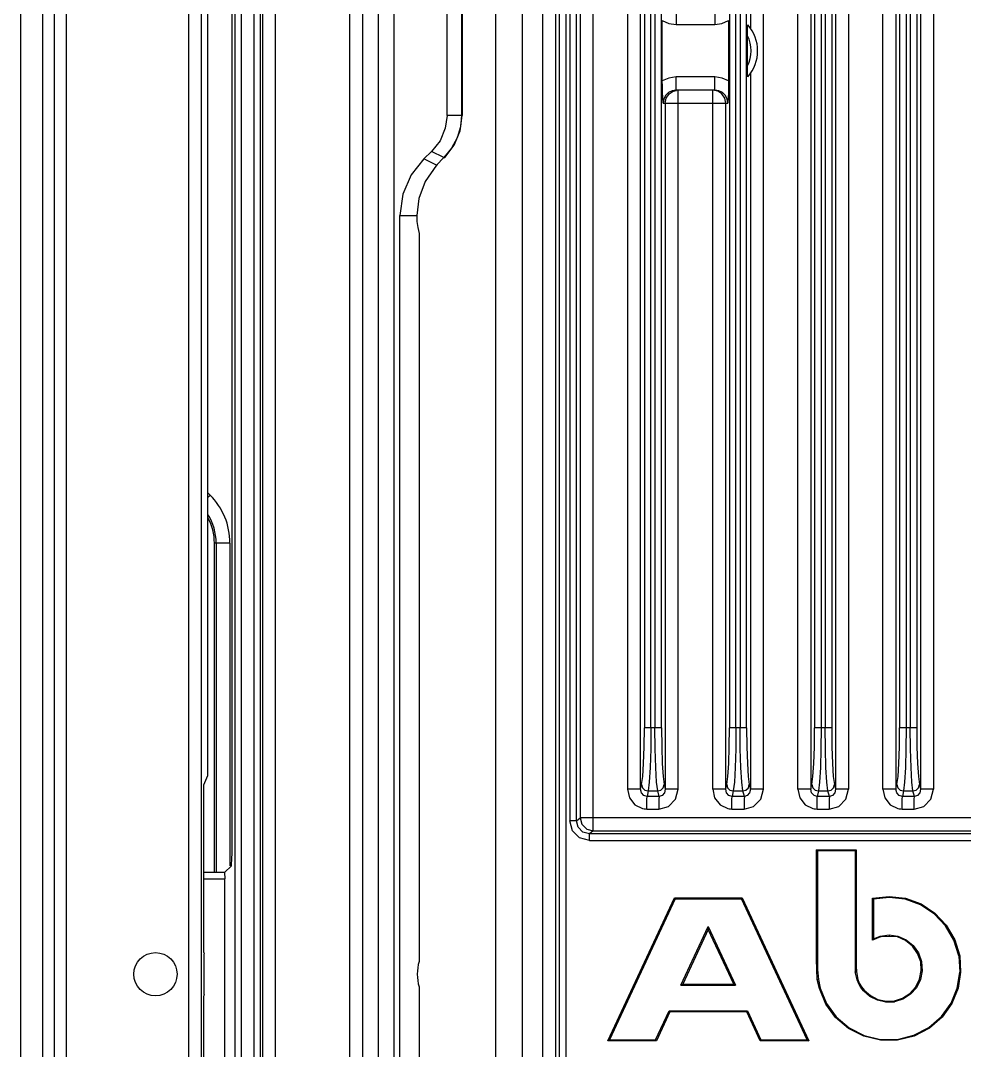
# Model space of a CAD drawing. Header units: millimetres. Extents: x -3132 to 28633, y 682 to 5849.
# Drawn here: x 23736.6 to 23808.7, y 2579.9 to 2658.5 of the extents above; entities that cross this region are included whole.
import ezdxf

# ---------------------------------------------------------------- set-up
doc = ezdxf.new("R2010")
doc.units = ezdxf.units.MM

# ---------------------------------------------------------------- blocks, each defined once
blk = doc.blocks.new('rtjg')
at = {"linetype": 'Continuous'}
for p, q in [((18416.756, 2753.423), (18416.756, 1774.196)), ((18415.089, 2752.423), (18415.089, 1775.196)), ((18417.672, 1775.238), (18417.672, 2752.381)), ((18442.395, 2659.793), (18442.395, 1966.322)), ((18443.62, 1965.237), (18443.62, 2659.793)), ((18451.389, 1961.973), (18451.389, 2565.627)), ((18447.663, 2329.381), (18447.663, 2560.465)), ((18448.767, 2560.465), (18448.767, 2329.381)), ((18448.817, 2560.465), (18448.817, 2329.381)), ((18461.454, 2552.7), (18461.454, 2277.943)), ((18462.447, 2277.943), (18462.447, 2552.7)), ((18471.824, 2277.943), (18471.824, 2552.718)), ((18474.454, 2277.943), (18474.454, 2552.7)), ((18475.447, 2552.7), (18475.447, 2277.943)), ((18477.33, 2552.7), (18477.33, 2277.943)), ((18478.324, 2552.718), (18478.324, 2277.943)), ((18480.954, 2277.943), (18480.954, 2552.7)), ((18481.947, 2552.7), (18481.947, 2277.943)), ((18483.83, 2552.7), (18483.83, 2277.943)), ((18484.824, 2552.718), (18484.824, 2277.943)), ((18454.954, 2550.7), (18454.954, 1976.901)), ((18455.947, 2550.7), (18455.947, 1976.919)), ((18457.83, 2550.7), (18457.83, 2275.759)), ((18458.826, 2275.756), (18458.824, 2550.718)), ((18453.389, 2548.069), (18453.389, 1979.55)), ((18462.735, 2546.238), (18462.735, 2282.628)), ((18463.234, 2282.628), (18463.234, 2546.238)), ((18463.544, 2546.238), (18463.544, 2282.628)), ((18464.043, 2282.628), (18464.043, 2546.238)), ((18469.235, 2546.238), (18469.235, 2282.628)), ((18469.734, 2282.628), (18469.734, 2546.238)), ((18470.044, 2546.238), (18470.044, 2282.628)), ((18470.543, 2282.628), (18470.543, 2546.238)), ((18475.735, 2546.238), (18475.735, 2282.628)), ((18476.234, 2546.238), (18476.234, 2282.628)), ((18476.544, 2546.238), (18476.544, 2282.628)), ((18477.043, 2546.238), (18477.043, 2282.628)), ((18482.235, 2546.238), (18482.235, 2282.628)), ((18482.734, 2546.238), (18482.734, 2282.628)), ((18483.044, 2546.238), (18483.044, 2282.628)), ((18483.543, 2546.238), (18483.543, 2282.628)), ((18456.235, 2544.238), (18456.235, 1983.381)), ((18456.734, 2544.238), (18456.734, 1983.381)), ((18457.044, 2544.238), (18457.044, 2275.518)), ((18457.543, 2275.518), (18457.543, 2544.238)), ((18470.83, 2491.566), (18470.83, 2336.053)), ((18431.25, 2273.109), (18431.25, 2374.809)), ((18431.442, 2371.795), (18431.442, 2155.824)), ((18434.564, 2155.97), (18434.564, 2371.649)), ((18440.223, 2371.649), (18440.223, 2155.97)), ((18431.955, 2156.296), (18431.955, 2371.323)), ((18433.406, 2156.782), (18433.406, 2370.837)), ((18433.565, 2371.076), (18433.565, 2156.543)), ((18441.223, 2156.442), (18441.223, 2371.177)), ((18418.589, 2161.859), (18418.589, 2365.76)), ((18427.906, 2357.5), (18427.906, 2170.119)), ((18428.906, 2170.119), (18428.906, 2357.5)), ((18429.389, 2278.985), (18429.389, 2357.5)), ((18465.172, 2337.309), (18465.172, 2336.309)), ((18468.106, 2337.309), (18468.106, 2336.309)), ((18464.107, 2332.004), (18464.107, 2336.615)), ((18465.172, 2336.309), (18468.106, 2336.309)), ((18469.17, 2336.615), (18469.17, 2332.004)), ((18470.607, 2333.157), (18470.607, 2335.462)), ((18465.172, 2331.309), (18465.172, 2332.309)), ((18468.106, 2332.309), (18465.172, 2332.309)), ((18468.106, 2331.309), (18468.106, 2332.309)), ((18470.83, 2332.566), (18470.83, 2277.943)), ((18464.111, 2331.577), (18464.107, 2332.004)), ((18464.947, 2331.233), (18465.178, 2331.279)), ((18468.106, 2331.309), (18465.172, 2331.309)), ((18465.328, 2331.232), (18465.324, 2331.309)), ((18467.954, 2277.943), (18467.954, 2331.309)), ((18468.334, 2331.232), (18468.1, 2331.279)), ((18469.135, 2330.714), (18469.112, 2330.309)), ((18464.166, 2330.309), (18469.112, 2330.309)), ((18464.33, 2330.309), (18464.33, 2277.943)), ((18465.324, 2277.943), (18465.324, 2330.309)), ((18468.947, 2277.943), (18468.947, 2330.309)), ((18448.817, 2329.381), (18447.663, 2329.381)), ((18445.895, 2326.052), (18446.484, 2326.623)), ((18447.424, 2326.15), (18446.484, 2326.623)), ((18446.863, 2325.569), (18445.895, 2326.052)), ((18447.424, 2326.152), (18446.862, 2325.572)), ((18447.424, 2326.152), (18447.498, 2326.172)), ((18446.93, 2325.597), (18446.862, 2325.572)), ((18444.052, 2205.88), (18444.053, 2321.738)), ((18444.053, 2321.738), (18445.345, 2321.738)), ((18445.526, 2320.363), (18445.526, 2264.781)), ((18429.563, 2300.394), (18429.389, 2300.568)), ((18429.389, 2300.22), (18429.563, 2300.394)), ((18429.895, 2271.569), (18429.895, 2296.726)), ((18431.083, 2296.726), (18429.895, 2296.726)), ((18430.029, 2296.726), (18430.029, 2271.569)), ((18431.083, 2296.726), (18431.083, 2272.087)), ((18464.043, 2282.628), (18462.735, 2282.628)), ((18470.543, 2282.628), (18469.235, 2282.628)), ((18477.043, 2282.628), (18475.735, 2282.628)), ((18483.543, 2282.628), (18482.235, 2282.628)), ((18429.089, 2278.26), (18429.389, 2278.985)), ((18429.089, 2265.471), (18429.089, 2278.26)), ((18462.447, 2277.943), (18461.454, 2277.943)), ((18462.447, 2277.943), (18462.526, 2278.281)), ((18463.025, 2277.798), (18462.944, 2277.382)), ((18463.025, 2277.798), (18463.752, 2277.798)), ((18463.873, 2277.381), (18463.752, 2277.798)), ((18464.251, 2278.281), (18464.33, 2277.943)), ((18465.324, 2277.943), (18464.33, 2277.943)), ((18468.947, 2277.943), (18467.954, 2277.943)), ((18468.947, 2277.943), (18469.026, 2278.281)), ((18469.525, 2277.798), (18469.444, 2277.382)), ((18469.525, 2277.798), (18470.252, 2277.798)), ((18470.373, 2277.381), (18470.252, 2277.798)), ((18470.751, 2278.281), (18470.83, 2277.943)), ((18471.824, 2277.943), (18470.83, 2277.943)), ((18475.447, 2277.943), (18474.454, 2277.943)), ((18475.447, 2277.943), (18475.526, 2278.281)), ((18476.025, 2277.798), (18475.944, 2277.382)), ((18476.025, 2277.798), (18476.752, 2277.798)), ((18476.873, 2277.381), (18476.752, 2277.798)), ((18477.251, 2278.281), (18477.33, 2277.943)), ((18478.324, 2277.943), (18477.33, 2277.943)), ((18481.947, 2277.943), (18480.954, 2277.943)), ((18481.947, 2277.943), (18482.026, 2278.281)), ((18482.525, 2277.798), (18482.444, 2277.382)), ((18482.525, 2277.798), (18483.252, 2277.798)), ((18483.373, 2277.381), (18483.252, 2277.798)), ((18483.751, 2278.281), (18483.83, 2277.943)), ((18484.824, 2277.943), (18483.83, 2277.943)), ((18463.873, 2277.381), (18462.944, 2277.382)), ((18463.873, 2277.381), (18463.85, 2277.187)), ((18463.85, 2277.187), (18463.85, 2276.42)), ((18470.373, 2277.381), (18469.444, 2277.382)), ((18470.373, 2277.381), (18470.35, 2277.187)), ((18470.35, 2277.187), (18470.35, 2276.42)), ((18476.873, 2277.381), (18475.944, 2277.382)), ((18476.873, 2277.381), (18476.85, 2277.187)), ((18476.85, 2277.187), (18476.85, 2276.42)), ((18483.373, 2277.381), (18482.444, 2277.382)), ((18462.928, 2276.42), (18463.85, 2276.42)), ((18469.428, 2276.42), (18470.35, 2276.42)), ((18475.928, 2276.42), (18476.85, 2276.42)), ((18482.428, 2276.42), (18483.35, 2276.42)), ((18457.543, 2275.518), (18457.044, 2275.518)), ((18457.543, 2275.518), (18457.83, 2275.759)), ((18458.344, 2275.759), (18457.83, 2275.759)), ((18458.826, 2275.756), (18458.344, 2275.759)), ((18519.952, 2275.756), (18458.826, 2275.756)), ((18458.829, 2274.76), (18458.542, 2274.52)), ((18458.829, 2274.76), (18519.957, 2274.76)), ((18458.542, 2274.021), (18458.542, 2274.52)), ((18520.236, 2274.52), (18458.542, 2274.52)), ((18458.542, 2274.021), (18520.236, 2274.021)), ((18475.893, 2264.966), (18475.889, 2273.309)), ((18475.958, 2273.24), (18475.889, 2273.309)), ((18475.889, 2273.309), (18478.906, 2273.309)), ((18475.958, 2273.24), (18475.958, 2264.966)), ((18475.958, 2273.24), (18478.837, 2273.24)), ((18478.837, 2273.24), (18478.906, 2273.309)), ((18478.837, 2273.24), (18478.837, 2264.383)), ((18478.906, 2273.309), (18478.912, 2264.384)), ((18430.673, 2271.569), (18429.089, 2271.569)), ((18430.673, 2271.569), (18431.191, 2272.087)), ((18430.673, 2271.569), (18430.69, 2271.086)), ((18429.089, 2271.086), (18430.69, 2271.086)), ((18430.69, 2256.533), (18430.69, 2271.086)), ((18459.944, 2258.72), (18465.039, 2269.65)), ((18465.095, 2269.563), (18460.081, 2258.807)), ((18465.039, 2269.65), (18470.2, 2269.65)), ((18465.095, 2269.563), (18465.039, 2269.65)), ((18465.095, 2269.563), (18470.145, 2269.563)), ((18470.145, 2269.563), (18470.2, 2269.65)), ((18475.159, 2258.807), (18470.145, 2269.563)), ((18470.2, 2269.65), (18475.295, 2258.72)), ((18480.167, 2269.605), (18481.444, 2269.746)), ((18480.167, 2266.402), (18480.167, 2269.605)), ((18480.237, 2269.542), (18480.167, 2269.605)), ((18481.444, 2269.676), (18480.237, 2269.542)), ((18480.237, 2269.542), (18480.237, 2266.506)), ((18481.444, 2269.676), (18481.444, 2269.746)), ((18481.444, 2269.746), (18482.677, 2269.603)), ((18482.661, 2269.535), (18481.444, 2269.676)), ((18482.661, 2269.535), (18482.677, 2269.603)), ((18483.837, 2269.11), (18482.661, 2269.535)), ((18482.677, 2269.603), (18483.869, 2269.172)), ((18483.837, 2269.11), (18483.869, 2269.172)), ((18483.869, 2269.172), (18484.926, 2268.473)), ((18484.881, 2268.42), (18483.837, 2269.11)), ((18484.881, 2268.42), (18484.926, 2268.473)), ((18485.738, 2267.502), (18484.881, 2268.42)), ((18484.926, 2268.473), (18485.794, 2267.543)), ((18465.533, 2262.961), (18467.62, 2267.438)), ((18467.62, 2267.232), (18465.67, 2263.048)), ((18467.62, 2267.438), (18467.62, 2267.232)), ((18467.62, 2267.438), (18469.706, 2262.961)), ((18469.57, 2263.048), (18467.62, 2267.232)), ((18480.746, 2266.713), (18481.421, 2266.801)), ((18481.421, 2266.801), (18481.427, 2266.729)), ((18481.421, 2266.801), (18482.096, 2266.704)), ((18485.738, 2267.502), (18485.794, 2267.543)), ((18486.373, 2266.405), (18485.738, 2267.502)), ((18485.794, 2267.543), (18486.437, 2266.433)), ((18480.764, 2266.667), (18480.167, 2266.402)), ((18480.237, 2266.506), (18480.167, 2266.402)), ((18480.237, 2266.506), (18480.746, 2266.713)), ((18480.746, 2266.713), (18480.766, 2266.646)), ((18481.421, 2266.688), (18480.764, 2266.667)), ((18482.077, 2266.66), (18481.421, 2266.688)), ((18482.096, 2266.704), (18482.068, 2266.641)), ((18482.69, 2266.371), (18482.077, 2266.66)), ((18482.096, 2266.704), (18482.726, 2266.431)), ((18482.726, 2266.431), (18482.69, 2266.371)), ((18483.214, 2265.948), (18482.69, 2266.371)), ((18482.726, 2266.431), (18483.265, 2265.997)), ((18483.265, 2265.997), (18483.214, 2265.948)), ((18483.265, 2265.997), (18483.668, 2265.428)), ((18486.373, 2266.405), (18486.437, 2266.433)), ((18486.749, 2265.204), (18486.373, 2266.405)), ((18486.437, 2266.433), (18486.84, 2265.217)), ((18429.089, 2265.471), (18429.11, 2265.37)), ((18429.11, 2262.249), (18429.11, 2265.37)), ((18483.606, 2265.395), (18483.214, 2265.948)), ((18483.668, 2265.428), (18483.606, 2265.395)), ((18483.854, 2264.757), (18483.606, 2265.395)), ((18483.668, 2265.428), (18483.909, 2264.772)), ((18486.749, 2265.204), (18486.82, 2265.211)), ((18486.749, 2265.204), (18486.838, 2263.965)), ((18486.84, 2265.217), (18486.886, 2263.962)), ((18475.958, 2264.966), (18475.889, 2264.966)), ((18475.91, 2264.157), (18475.893, 2264.966)), ((18475.958, 2264.966), (18475.967, 2264.16)), ((18483.909, 2264.772), (18483.841, 2264.755)), ((18483.881, 2264.081), (18483.854, 2264.757)), ((18483.909, 2264.772), (18483.965, 2264.077)), ((18475.967, 2264.16), (18475.898, 2264.156)), ((18475.943, 2263.404), (18475.91, 2264.157)), ((18475.967, 2264.16), (18476.027, 2263.414)), ((18478.837, 2264.383), (18478.906, 2264.384)), ((18478.837, 2264.383), (18478.847, 2263.993)), ((18478.847, 2263.993), (18478.917, 2264.001)), ((18478.979, 2263.386), (18478.847, 2263.993)), ((18478.912, 2264.384), (18478.949, 2264.002)), ((18478.949, 2264.002), (18479.045, 2263.407)), ((18483.759, 2263.419), (18483.881, 2264.081)), ((18483.965, 2264.077), (18483.826, 2263.396)), ((18483.965, 2264.077), (18483.894, 2264.079)), ((18486.634, 2262.751), (18486.838, 2263.965)), ((18486.886, 2263.962), (18486.701, 2262.731)), ((18486.838, 2263.965), (18486.908, 2263.963)), ((18445.526, 2262.838), (18445.526, 2207.256)), ((18465.533, 2262.961), (18465.67, 2263.048)), ((18465.533, 2262.961), (18469.706, 2262.961)), ((18465.67, 2263.048), (18469.57, 2263.048)), ((18469.706, 2262.961), (18469.57, 2263.048)), ((18476.101, 2262.72), (18475.943, 2263.404)), ((18476.027, 2263.414), (18475.957, 2263.407)), ((18476.027, 2263.414), (18476.168, 2262.741)), ((18478.979, 2263.386), (18479.045, 2263.407)), ((18479.107, 2263.085), (18478.979, 2263.386)), ((18479.045, 2263.407), (18479.138, 2263.116)), ((18479.107, 2263.085), (18479.164, 2263.127)), ((18479.272, 2262.803), (18479.107, 2263.085)), ((18479.138, 2263.116), (18479.33, 2262.842)), ((18479.272, 2262.803), (18479.33, 2262.842)), ((18479.33, 2262.842), (18479.525, 2262.589)), ((18483.456, 2262.819), (18483.759, 2263.419)), ((18483.826, 2263.396), (18483.514, 2262.779)), ((18483.826, 2263.396), (18483.759, 2263.419)), ((18429.11, 2262.249), (18429.089, 2262.148)), ((18429.089, 2249.359), (18429.089, 2262.148)), ((18476.168, 2262.741), (18476.101, 2262.72)), ((18476.596, 2261.531), (18476.101, 2262.72)), ((18476.168, 2262.741), (18476.657, 2261.565)), ((18479.474, 2262.541), (18479.272, 2262.803)), ((18479.474, 2262.541), (18479.525, 2262.589)), ((18479.957, 2262.118), (18479.474, 2262.541)), ((18479.525, 2262.589), (18479.996, 2262.176)), ((18479.957, 2262.118), (18479.996, 2262.176)), ((18480.542, 2261.821), (18479.957, 2262.118)), ((18479.996, 2262.176), (18480.566, 2261.887)), ((18482.458, 2261.973), (18483.012, 2262.327)), ((18483.057, 2262.273), (18482.487, 2261.909)), ((18483.012, 2262.327), (18483.456, 2262.819)), ((18483.057, 2262.273), (18483.012, 2262.327)), ((18483.514, 2262.779), (18483.057, 2262.273)), ((18483.514, 2262.779), (18483.456, 2262.819)), ((18486.159, 2261.606), (18486.634, 2262.751)), ((18486.701, 2262.731), (18486.221, 2261.572)), ((18486.634, 2262.751), (18486.701, 2262.731)), ((18476.657, 2261.565), (18476.596, 2261.531)), ((18477.346, 2260.498), (18476.596, 2261.531)), ((18476.657, 2261.565), (18477.397, 2260.546)), ((18480.542, 2261.821), (18480.566, 2261.887)), ((18481.187, 2261.676), (18480.542, 2261.821)), ((18480.566, 2261.887), (18481.193, 2261.753)), ((18481.187, 2261.676), (18481.192, 2261.746)), ((18481.187, 2261.676), (18481.85, 2261.705)), ((18481.193, 2261.753), (18481.837, 2261.767)), ((18481.837, 2261.767), (18482.458, 2261.973)), ((18481.85, 2261.705), (18481.837, 2261.774)), ((18482.487, 2261.909), (18481.85, 2261.705)), ((18482.487, 2261.909), (18482.458, 2261.973)), ((18485.43, 2260.58), (18486.159, 2261.606)), ((18486.221, 2261.572), (18485.482, 2260.533)), ((18486.159, 2261.606), (18486.221, 2261.572)), ((18463.597, 2258.807), (18464.629, 2261.023)), ((18464.685, 2260.936), (18463.652, 2258.72)), ((18464.629, 2261.023), (18470.61, 2261.023)), ((18464.629, 2261.023), (18464.685, 2260.936)), ((18470.554, 2260.936), (18464.685, 2260.936)), ((18470.61, 2261.023), (18470.554, 2260.936)), ((18471.587, 2258.72), (18470.554, 2260.936)), ((18470.61, 2261.023), (18471.643, 2258.807)), ((18477.397, 2260.546), (18477.346, 2260.498)), ((18478.327, 2259.665), (18477.346, 2260.498)), ((18477.397, 2260.546), (18478.366, 2259.723)), ((18484.473, 2259.746), (18485.43, 2260.58)), ((18485.482, 2260.533), (18484.513, 2259.688)), ((18485.43, 2260.58), (18485.482, 2260.533)), ((18478.366, 2259.723), (18478.327, 2259.665)), ((18478.366, 2259.723), (18479.522, 2259.138)), ((18483.325, 2259.146), (18484.473, 2259.746)), ((18484.513, 2259.688), (18483.35, 2259.081)), ((18484.473, 2259.746), (18484.513, 2259.688)), ((18479.497, 2259.072), (18478.327, 2259.665)), ((18479.522, 2259.138), (18479.497, 2259.072)), ((18480.769, 2258.761), (18479.497, 2259.072)), ((18479.522, 2259.138), (18480.778, 2258.83)), ((18482.069, 2258.831), (18483.325, 2259.146)), ((18483.35, 2259.081), (18482.078, 2258.761)), ((18483.325, 2259.146), (18483.35, 2259.081)), ((18460.081, 2258.807), (18459.944, 2258.72)), ((18463.652, 2258.72), (18459.944, 2258.72)), ((18460.081, 2258.807), (18463.597, 2258.807)), ((18463.597, 2258.807), (18463.652, 2258.72)), ((18471.643, 2258.807), (18471.587, 2258.72)), ((18475.295, 2258.72), (18471.587, 2258.72)), ((18471.643, 2258.807), (18475.159, 2258.807)), ((18475.159, 2258.807), (18475.295, 2258.72)), ((18480.778, 2258.83), (18480.769, 2258.761)), ((18482.078, 2258.761), (18480.769, 2258.761)), ((18480.778, 2258.83), (18482.069, 2258.831)), ((18482.069, 2258.831), (18482.078, 2258.762))]:
    blk.add_line(p, q, dxfattribs=at)
for points in [[(18432.906, 2371.334), (18432.906, 2156.364), (18432.908, 2156.285)], [(18464.107, 2336.615), (18464.613, 2336.389), (18465.172, 2336.309)], [(18468.106, 2336.309), (18468.661, 2336.388), (18469.17, 2336.615)], [(18470.607, 2335.462), (18470.608, 2335.72), (18470.612, 2335.95), (18470.619, 2336.138), (18470.628, 2336.26), (18470.639, 2336.294)], [(18470.639, 2332.325), (18470.628, 2332.359), (18470.619, 2332.48), (18470.612, 2332.667), (18470.608, 2332.895), (18470.607, 2333.157)], [(18465.172, 2332.309), (18464.616, 2332.231), (18464.107, 2332.004)], [(18469.17, 2332.004), (18468.665, 2332.23), (18468.106, 2332.309)], [(18464.166, 2330.309), (18464.142, 2330.718), (18464.123, 2331.14), (18464.111, 2331.577)], [(18465.172, 2331.309), (18464.861, 2331.26), (18464.58, 2331.118), (18464.536, 2331.084)], [(18468.742, 2331.084), (18468.699, 2331.117), (18468.42, 2331.259), (18468.106, 2331.309)], [(18469.17, 2332.004), (18469.166, 2331.564), (18469.154, 2331.129), (18469.135, 2330.714)], [(18464.536, 2331.084), (18464.358, 2330.897), (18464.215, 2330.619), (18464.166, 2330.309)], [(18464.33, 2330.309), (18464.406, 2330.692), (18464.623, 2331.017), (18464.947, 2331.233)], [(18465.324, 2330.309), (18465.328, 2330.686), (18465.328, 2331.232)], [(18468.947, 2330.309), (18468.874, 2330.686), (18468.659, 2331.013), (18468.334, 2331.232)], [(18469.112, 2330.309), (18469.063, 2330.618), (18468.921, 2330.896), (18468.742, 2331.084)], [(18447.663, 2329.381), (18447.53, 2328.392), (18447.131, 2327.446), (18446.484, 2326.623)], [(18448.767, 2329.381), (18448.683, 2328.512), (18448.428, 2327.658), (18448.008, 2326.864), (18447.423, 2326.152)], [(18447.498, 2326.172), (18448.21, 2327.109), (18448.663, 2328.206), (18448.817, 2329.381)], [(18445.895, 2326.052), (18444.925, 2324.835), (18444.28, 2323.369), (18444.058, 2321.738)], [(18446.862, 2325.572), (18445.987, 2324.342), (18445.498, 2323.038), (18445.346, 2321.738)], [(18445.345, 2321.738), (18445.366, 2321.276), (18445.426, 2320.817), (18445.526, 2320.363)], [(18462.526, 2278.281), (18462.61, 2278.89), (18462.677, 2279.887), (18462.72, 2281.173), (18462.735, 2282.628)], [(18463.234, 2282.628), (18463.219, 2281.022), (18463.176, 2279.585), (18463.109, 2278.471), (18463.025, 2277.798)], [(18463.752, 2277.798), (18463.669, 2278.471), (18463.602, 2279.585), (18463.558, 2281.022), (18463.544, 2282.628)], [(18464.043, 2282.628), (18464.058, 2281.173), (18464.101, 2279.887), (18464.168, 2278.89), (18464.251, 2278.281)], [(18469.026, 2278.281), (18469.11, 2278.89), (18469.177, 2279.887), (18469.22, 2281.173), (18469.235, 2282.628)], [(18469.734, 2282.628), (18469.719, 2281.022), (18469.676, 2279.585), (18469.609, 2278.471), (18469.525, 2277.798)], [(18470.252, 2277.798), (18470.169, 2278.471), (18470.102, 2279.585), (18470.058, 2281.022), (18470.044, 2282.628)], [(18470.543, 2282.628), (18470.558, 2281.173), (18470.601, 2279.887), (18470.668, 2278.89), (18470.751, 2278.281)], [(18475.526, 2278.281), (18475.61, 2278.89), (18475.677, 2279.887), (18475.72, 2281.173), (18475.735, 2282.628)], [(18476.234, 2282.628), (18476.219, 2281.022), (18476.176, 2279.585), (18476.109, 2278.471), (18476.025, 2277.798)], [(18476.752, 2277.798), (18476.669, 2278.471), (18476.602, 2279.585), (18476.558, 2281.022), (18476.544, 2282.628)], [(18477.043, 2282.628), (18477.058, 2281.173), (18477.101, 2279.887), (18477.168, 2278.89), (18477.251, 2278.281)], [(18482.026, 2278.281), (18482.11, 2278.89), (18482.177, 2279.887), (18482.22, 2281.173), (18482.235, 2282.628)], [(18482.734, 2282.628), (18482.719, 2281.022), (18482.676, 2279.585), (18482.609, 2278.471), (18482.525, 2277.798)], [(18483.252, 2277.798), (18483.169, 2278.471), (18483.102, 2279.585), (18483.058, 2281.022), (18483.044, 2282.628)], [(18483.543, 2282.628), (18483.558, 2281.173), (18483.601, 2279.887), (18483.668, 2278.89), (18483.751, 2278.281)], [(18461.454, 2277.943), (18461.603, 2277.271), (18462.019, 2276.741), (18462.599, 2276.458)], [(18462.944, 2277.382), (18462.699, 2277.44), (18462.509, 2277.648), (18462.447, 2277.943)], [(18462.526, 2278.281), (18462.592, 2278.048), (18462.771, 2277.87), (18463.025, 2277.798)], [(18463.752, 2277.798), (18463.994, 2277.862), (18464.178, 2278.036), (18464.251, 2278.281)], [(18463.85, 2276.42), (18464.58, 2276.618), (18465.123, 2277.172), (18465.324, 2277.943)], [(18464.33, 2277.943), (18464.273, 2277.657), (18464.094, 2277.449), (18463.873, 2277.382)], [(18467.954, 2277.943), (18468.103, 2277.272), (18468.519, 2276.742), (18469.099, 2276.458)], [(18469.444, 2277.382), (18469.199, 2277.44), (18469.009, 2277.648), (18468.947, 2277.943)], [(18469.026, 2278.281), (18469.092, 2278.048), (18469.271, 2277.87), (18469.525, 2277.798)], [(18470.252, 2277.798), (18470.494, 2277.862), (18470.678, 2278.036), (18470.751, 2278.281)], [(18470.35, 2276.42), (18471.08, 2276.618), (18471.623, 2277.172), (18471.824, 2277.943)], [(18470.83, 2277.943), (18470.773, 2277.657), (18470.594, 2277.449), (18470.373, 2277.382)], [(18474.454, 2277.943), (18474.603, 2277.271), (18475.019, 2276.741), (18475.599, 2276.458)], [(18475.944, 2277.382), (18475.699, 2277.44), (18475.509, 2277.648), (18475.447, 2277.943)], [(18475.526, 2278.281), (18475.592, 2278.048), (18475.771, 2277.87), (18476.025, 2277.798)], [(18476.752, 2277.798), (18476.994, 2277.862), (18477.178, 2278.036), (18477.251, 2278.281)], [(18476.85, 2276.42), (18477.58, 2276.618), (18478.123, 2277.172), (18478.324, 2277.943)], [(18477.33, 2277.943), (18477.273, 2277.657), (18477.094, 2277.449), (18476.873, 2277.382)], [(18480.954, 2277.943), (18481.103, 2277.271), (18481.519, 2276.741), (18482.099, 2276.458)], [(18482.444, 2277.382), (18482.199, 2277.44), (18482.009, 2277.648), (18481.947, 2277.943)], [(18482.026, 2278.281), (18482.092, 2278.048), (18482.271, 2277.87), (18482.525, 2277.798)], [(18483.252, 2277.798), (18483.494, 2277.862), (18483.678, 2278.036), (18483.751, 2278.281)], [(18483.35, 2276.42), (18484.08, 2276.618), (18484.623, 2277.172), (18484.824, 2277.943)], [(18483.83, 2277.943), (18483.773, 2277.657), (18483.594, 2277.449), (18483.373, 2277.382)], [(18462.928, 2276.42), (18462.928, 2277.182), (18462.944, 2277.382)], [(18469.428, 2276.42), (18469.428, 2277.177), (18469.444, 2277.382)], [(18475.928, 2276.42), (18475.928, 2277.182), (18475.944, 2277.382)], [(18482.428, 2276.42), (18482.428, 2277.182), (18482.444, 2277.382)], [(18483.35, 2276.42), (18483.35, 2277.182), (18483.373, 2277.381)], [(18462.599, 2276.458), (18462.708, 2276.437), (18462.817, 2276.424), (18462.928, 2276.42)], [(18469.099, 2276.458), (18469.208, 2276.437), (18469.317, 2276.424), (18469.428, 2276.42)], [(18475.599, 2276.458), (18475.708, 2276.437), (18475.817, 2276.424), (18475.928, 2276.42)], [(18482.099, 2276.458), (18482.208, 2276.437), (18482.317, 2276.424), (18482.428, 2276.42)], [(18458.542, 2274.021), (18457.79, 2274.222), (18457.246, 2274.766), (18457.044, 2275.518)], [(18458.542, 2274.52), (18458.039, 2274.654), (18457.673, 2275.022), (18457.543, 2275.518)], [(18457.83, 2275.759), (18457.959, 2275.271), (18458.341, 2274.889), (18458.829, 2274.76)], [(18458.829, 2274.76), (18458.829, 2275.271), (18458.826, 2275.756)], [(18431.191, 2272.087), (18431.211, 2272.221), (18431.23, 2272.568), (18431.25, 2273.109)]]:
    blk.add_lwpolyline(points, dxfattribs=at)
blk.add_circle((18425.389, 2263.809), 1.65, dxfattribs=at)
for centre, radius, start, end in [((18468.389, 2334.309), 3, 318.58298, 41.41702), ((18468.389, 2334.309), 2.5, 332.54639, 27.45361), ((18425.895, 2296.726), 5.188, 0.00001, 44.99999), ((18425.895, 2296.726), 4, 0, 28.88345), ((18425.895, 2296.726), 4.134, 0, 31.96945), ((18448.889, 2263.809), 3.5, 163.89234, 196.10766)]:
    blk.add_arc(centre, radius, start, end, dxfattribs=at)
blk = doc.blocks.new('*U107')
blk.add_blockref('rtjg', (-18489.389, -2267.309))
blk = doc.blocks.new('*U108')
at = {"color": 0, "linetype": 'ByBlock', "lineweight": -2, "transparency": 16777216}
blk.add_blockref('*U107', (500, 0), dxfattribs=at)

msp = doc.modelspace()

# ---------------------------------------------------------------- block references
msp.add_blockref('*U108', (23310.901, 2589.228))

doc.saveas('drawing.dxf')
